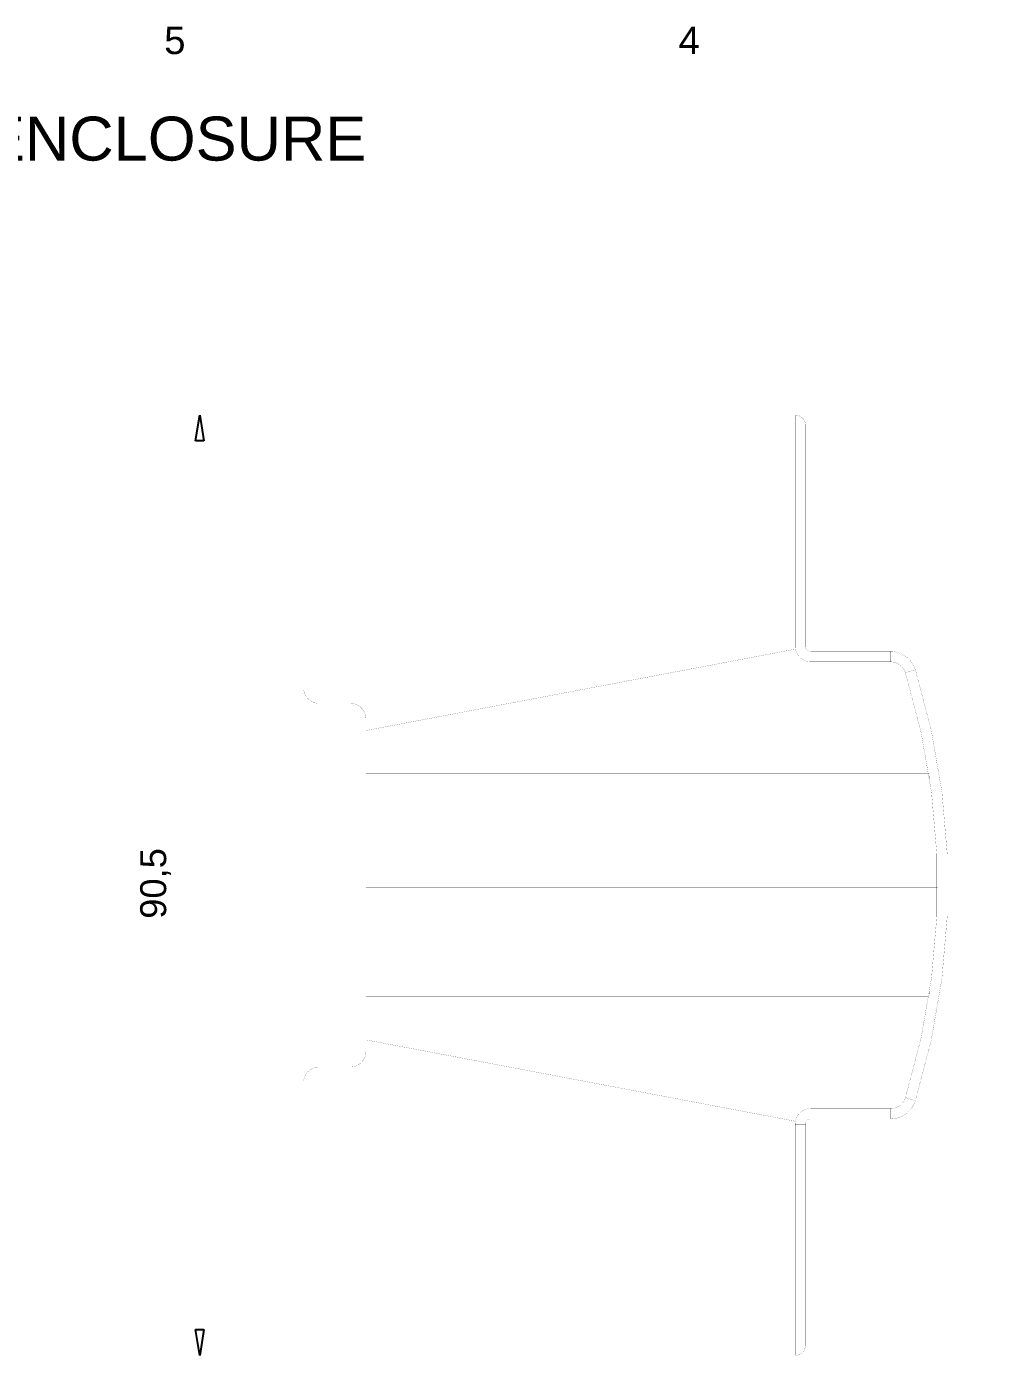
# Model space of a CAD drawing. Header units: inches. Extents: x 0 to 35.2, y -0.7 to 15.9.
# Drawn here: x 25.89 to 29.52, y 10.85 to 15.88 of the extents above; entities that cross this region are included whole.
import ezdxf

# ---------------------------------------------------------------- set-up
doc = ezdxf.new("R2010")
doc.units = ezdxf.units.IN
doc.header["$MEASUREMENT"] = 0
doc.layers.add('Board Outline', color=216, linetype='Continuous')
doc.layers.add('Dimensions', color=6, linetype='Continuous')
doc.styles.add('Arial', font='', dxfattribs={"height": 0.2})
doc.styles.get('Arial').set_extended_font_data('Arial')

msp = doc.modelspace()

# ---------------------------------------------------------------- linework, layer by layer
at = {"layer": 'Board Outline'}
for p, q in [((26.5304, 14.3107), (26.5462, 14.4091)), ((26.5462, 14.4091), (26.5619, 14.3107)), ((26.5619, 14.3107), (26.5304, 14.3107)), ((26.5462, 10.8456), (26.5304, 10.944)), ((26.5304, 10.944), (26.5619, 10.944)), ((26.5619, 10.944), (26.5462, 10.8456))]:
    msp.add_line(p, q, dxfattribs=at)
at = {"layer": 'Board Outline', "const_width": 0.0005}
for points in [[(26.5068, 14.4091), (26.9005, 14.4091)], [(26.5462, 10.8456), (26.5462, 14.4091)], [(26.5068, 10.8456), (26.9005, 10.8456)]]:
    msp.add_lwpolyline(points, dxfattribs=at)
at = {"layer": 'Board Outline', "const_width": 0.00025}
for points in [[(26.5067, 14.4091, 1), (26.5069, 14.4091, 1)], [(26.546, 14.4091, 1), (26.5463, 14.4091, 1)], [(26.9004, 14.4091, 1), (26.9006, 14.4091, 1)], [(26.5067, 10.8456, 1), (26.5069, 10.8456, 1)], [(26.546, 10.8456, 1), (26.5463, 10.8456, 1)], [(26.9004, 10.8456, 1), (26.9006, 10.8456, 1)]]:
    msp.add_lwpolyline(points, format="xyb", close=True, dxfattribs=at)
at = {"layer": 'Dimensions', "const_width": 0.0005}
for points in [[(27.387, 15.6102), (27.387, 15.8071)], [(29.3358, 15.6102), (29.3358, 15.8071)], [(11.9933, 15.6102), (34.9854, 15.6102)], [(26.9399, 14.4091), (28.8021, 14.4091)], [(26.9399, 14.3698), (26.9399, 14.4091)], [(28.8021, 14.3698), (28.8021, 14.4091)], [(26.9399, 14.3698), (28.8021, 14.3698)], [(26.9399, 13.3754), (26.9399, 14.3698)], [(28.8021, 13.5329), (28.8021, 14.3698)], [(28.8021, 14.3698), (28.8414, 14.3698)], [(28.8414, 13.5329), (28.8414, 14.3698)], [(27.1761, 13.2135), (28.8031, 13.5219)], [(28.8021, 13.5329), (28.8414, 13.5329)], [(28.8611, 13.4738), (28.8611, 13.5132)], [(28.8611, 13.5132), (29.1635, 13.5132)], [(29.1635, 13.4738), (29.1635, 13.5132)], [(28.8611, 13.4738), (29.1635, 13.4738)], [(29.2476, 13.466), (29.2478, 13.4656)], [(29.22, 13.4322), (29.2576, 13.4438)], [(26.9989, 13.3163), (27.117, 13.3163)], [(27.1761, 13.2135), (27.1761, 13.2573)], [(27.1761, 13.0506), (27.1761, 13.2135)], [(27.1761, 13.0506), (29.3084, 13.0506)], [(27.1761, 13.0309), (27.1761, 13.0506)], [(27.1761, 13.0309), (29.3099, 13.0309)], [(27.1761, 12.6372), (27.1761, 13.0309)], [(29.3099, 13.0309), (29.3099, 13.0407)], [(27.1761, 12.6372), (29.3414, 12.6372)], [(27.1761, 12.6175), (27.1761, 12.6372)], [(27.1761, 12.6175), (29.3414, 12.6175)], [(27.1761, 12.2238), (27.1761, 12.6175)], [(27.1761, 12.2238), (29.3099, 12.2238)], [(27.1761, 12.2041), (27.1761, 12.2238)], [(27.1761, 12.2041), (29.3084, 12.2041)], [(27.1761, 12.0412), (27.1761, 12.2041)], [(29.3099, 12.214), (29.3099, 12.2238)], [(27.1761, 11.9974), (27.1761, 12.0412)], [(27.1761, 12.0412), (28.8031, 11.7328)], [(26.9989, 11.9384), (27.117, 11.9384)], [(26.9399, 10.885), (26.9399, 11.8793)], [(29.22, 11.8225), (29.2576, 11.8109)], [(28.8611, 11.7415), (28.8611, 11.7809)], [(28.8611, 11.7809), (29.1635, 11.7809)], [(28.8611, 11.7415), (29.1635, 11.7415)], [(29.1635, 11.7415), (29.1635, 11.7809)], [(28.8021, 10.885), (28.8021, 11.7219)], [(28.8021, 11.7219), (28.8414, 11.7219)], [(28.8414, 10.885), (28.8414, 11.7219)], [(26.9399, 10.885), (28.8021, 10.885)], [(26.9399, 10.8456), (26.9399, 10.885)], [(28.8021, 10.885), (28.8414, 10.885)], [(28.8021, 10.8456), (28.8021, 10.885)], [(26.9399, 10.8456), (28.8021, 10.8456)]]:
    msp.add_lwpolyline(points, dxfattribs=at)
at = {"layer": 'Dimensions', "const_width": 0.00025}
for points in [[(27.3869, 15.8071, 1), (27.3871, 15.8071, 1)], [(29.3357, 15.8071, 1), (29.336, 15.8071, 1)], [(27.3869, 15.6102, 1), (27.3871, 15.6102, 1)], [(29.3357, 15.6102, 1), (29.336, 15.6102, 1)], [(26.9397, 14.4091, 1), (26.94, 14.4091, 1)], [(26.9397, 14.4091, 1), (26.94, 14.4091, 1)], [(28.8019, 14.4091, 1), (28.8022, 14.4091, 1)], [(28.8019, 14.4091, 1), (28.8022, 14.4091, 1)], [(28.8019, 14.4091, 1), (28.8022, 14.4091, 1)], [(26.9397, 14.3698, 1), (26.94, 14.3698, 1)], [(26.9397, 14.3698, 1), (26.94, 14.3698, 1)], [(26.9397, 14.3698, 1), (26.94, 14.3698, 1)], [(28.8019, 14.3698, 1), (28.8022, 14.3698, 1)], [(28.8019, 14.3698, 1), (28.8022, 14.3698, 1)], [(28.8019, 14.3698, 1), (28.8022, 14.3698, 1)], [(28.8019, 14.3698, 1), (28.8022, 14.3698, 1)], [(28.8413, 14.3698, 1), (28.8416, 14.3698, 1)], [(28.8413, 14.3698, 1), (28.8416, 14.3698, 1)], [(28.8413, 14.3698, 1), (28.8416, 14.3698, 1)], [(28.8019, 13.5329, 1), (28.8022, 13.5329, 1)], [(28.8019, 13.5329, 1), (28.8022, 13.5329, 1)], [(28.8019, 13.5329, 1), (28.8022, 13.5329, 1)], [(28.803, 13.5219, 1), (28.8032, 13.5219, 1)], [(28.803, 13.5219, 1), (28.8032, 13.5219, 1)], [(28.803, 13.5219, 1), (28.8032, 13.5219, 1)], [(28.8413, 13.5329, 1), (28.8416, 13.5329, 1)], [(28.8413, 13.5329, 1), (28.8416, 13.5329, 1)], [(28.8413, 13.5329, 1), (28.8416, 13.5329, 1)], [(28.861, 13.5132, 1), (28.8613, 13.5132, 1)], [(28.861, 13.5132, 1), (28.8613, 13.5132, 1)], [(28.861, 13.5132, 1), (28.8613, 13.5132, 1)], [(29.1634, 13.5132, 1), (29.1637, 13.5132, 1)], [(29.1634, 13.5132, 1), (29.1637, 13.5132, 1)], [(29.1634, 13.5132, 1), (29.1637, 13.5132, 1)], [(28.861, 13.4738, 1), (28.8613, 13.4738, 1)], [(28.861, 13.4738, 1), (28.8613, 13.4738, 1)], [(28.861, 13.4738, 1), (28.8613, 13.4738, 1)], [(29.1634, 13.4738, 1), (29.1637, 13.4738, 1)], [(29.1634, 13.4738, 1), (29.1637, 13.4738, 1)], [(29.1634, 13.4738, 1), (29.1637, 13.4738, 1)], [(29.2474, 13.466, 1), (29.2477, 13.466, 1)], [(29.2477, 13.4656, 1), (29.248, 13.4656, 1)], [(29.2477, 13.4656, 1), (29.248, 13.4656, 1)], [(29.2519, 13.4578, 1), (29.2522, 13.4578, 1)], [(29.2198, 13.4322, 1), (29.2201, 13.4322, 1)], [(29.2198, 13.4322, 1), (29.2201, 13.4322, 1)], [(29.2198, 13.4322, 1), (29.2201, 13.4322, 1)], [(29.2575, 13.4438, 1), (29.2577, 13.4438, 1)], [(29.2575, 13.4438, 1), (29.2577, 13.4438, 1)], [(29.2575, 13.4438, 1), (29.2577, 13.4438, 1)], [(26.9397, 13.3754, 1), (26.94, 13.3754, 1)], [(26.9397, 13.3754, 1), (26.94, 13.3754, 1)], [(26.9988, 13.3163, 1), (26.999, 13.3163, 1)], [(26.9988, 13.3163, 1), (26.999, 13.3163, 1)], [(27.1169, 13.3163, 1), (27.1172, 13.3163, 1)], [(27.1169, 13.3163, 1), (27.1172, 13.3163, 1)], [(27.176, 13.2573, 1), (27.1762, 13.2573, 1)], [(27.176, 13.2573, 1), (27.1762, 13.2573, 1)], [(27.176, 13.2135, 1), (27.1762, 13.2135, 1)], [(27.176, 13.2135, 1), (27.1762, 13.2135, 1)], [(27.176, 13.2135, 1), (27.1762, 13.2135, 1)], [(27.176, 13.0506, 1), (27.1762, 13.0506, 1)], [(27.176, 13.0506, 1), (27.1762, 13.0506, 1)], [(27.176, 13.0506, 1), (27.1762, 13.0506, 1)], [(29.3083, 13.0506, 1), (29.3085, 13.0506, 1)], [(27.176, 13.0309, 1), (27.1762, 13.0309, 1)], [(27.176, 13.0309, 1), (27.1762, 13.0309, 1)], [(27.176, 13.0309, 1), (27.1762, 13.0309, 1)], [(29.3098, 13.0407, 1), (29.3101, 13.0407, 1)], [(29.3098, 13.0309, 1), (29.3101, 13.0309, 1)], [(29.3098, 13.0309, 1), (29.3101, 13.0309, 1)], [(27.176, 12.6372, 1), (27.1762, 12.6372, 1)], [(27.176, 12.6372, 1), (27.1762, 12.6372, 1)], [(27.176, 12.6372, 1), (27.1762, 12.6372, 1)], [(27.176, 12.6175, 1), (27.1762, 12.6175, 1)], [(27.176, 12.6175, 1), (27.1762, 12.6175, 1)], [(27.176, 12.6175, 1), (27.1762, 12.6175, 1)], [(29.3413, 12.6372, 1), (29.3416, 12.6372, 1)], [(29.3413, 12.6175, 1), (29.3416, 12.6175, 1)], [(27.176, 12.2238, 1), (27.1762, 12.2238, 1)], [(27.176, 12.2238, 1), (27.1762, 12.2238, 1)], [(27.176, 12.2238, 1), (27.1762, 12.2238, 1)], [(27.176, 12.2041, 1), (27.1762, 12.2041, 1)], [(27.176, 12.2041, 1), (27.1762, 12.2041, 1)], [(27.176, 12.2041, 1), (27.1762, 12.2041, 1)], [(29.3083, 12.2041, 1), (29.3085, 12.2041, 1)], [(29.3098, 12.2238, 1), (29.3101, 12.2238, 1)], [(29.3098, 12.2238, 1), (29.3101, 12.2238, 1)], [(29.3098, 12.214, 1), (29.3101, 12.214, 1)], [(27.176, 12.0412, 1), (27.1762, 12.0412, 1)], [(27.176, 12.0412, 1), (27.1762, 12.0412, 1)], [(27.176, 12.0412, 1), (27.1762, 12.0412, 1)], [(27.176, 11.9974, 1), (27.1762, 11.9974, 1)], [(27.176, 11.9974, 1), (27.1762, 11.9974, 1)], [(26.9988, 11.9384, 1), (26.999, 11.9384, 1)], [(26.9988, 11.9384, 1), (26.999, 11.9384, 1)], [(27.1169, 11.9384, 1), (27.1172, 11.9384, 1)], [(27.1169, 11.9384, 1), (27.1172, 11.9384, 1)], [(26.9397, 11.8793, 1), (26.94, 11.8793, 1)], [(26.9397, 11.8793, 1), (26.94, 11.8793, 1)], [(29.2198, 11.8225, 1), (29.2201, 11.8225, 1)], [(29.2198, 11.8225, 1), (29.2201, 11.8225, 1)], [(29.2198, 11.8225, 1), (29.2201, 11.8225, 1)], [(29.2474, 11.7887, 1), (29.2477, 11.7887, 1)], [(29.2485, 11.7904, 1), (29.2487, 11.7904, 1)], [(29.2485, 11.7904, 1), (29.2487, 11.7904, 1)], [(29.2519, 11.7969, 1), (29.2522, 11.7969, 1)], [(29.2575, 11.8109, 1), (29.2577, 11.8109, 1)], [(29.2575, 11.8109, 1), (29.2577, 11.8109, 1)], [(29.2575, 11.8109, 1), (29.2577, 11.8109, 1)], [(28.861, 11.7809, 1), (28.8613, 11.7809, 1)], [(28.861, 11.7809, 1), (28.8613, 11.7809, 1)], [(28.861, 11.7809, 1), (28.8613, 11.7809, 1)], [(28.861, 11.7415, 1), (28.8613, 11.7415, 1)], [(28.861, 11.7415, 1), (28.8613, 11.7415, 1)], [(28.861, 11.7415, 1), (28.8613, 11.7415, 1)], [(29.1634, 11.7809, 1), (29.1637, 11.7809, 1)], [(29.1634, 11.7809, 1), (29.1637, 11.7809, 1)], [(29.1634, 11.7809, 1), (29.1637, 11.7809, 1)], [(29.1634, 11.7415, 1), (29.1637, 11.7415, 1)], [(29.1634, 11.7415, 1), (29.1637, 11.7415, 1)], [(29.1634, 11.7415, 1), (29.1637, 11.7415, 1)], [(28.8019, 11.7219, 1), (28.8022, 11.7219, 1)], [(28.8019, 11.7219, 1), (28.8022, 11.7219, 1)], [(28.8019, 11.7219, 1), (28.8022, 11.7219, 1)], [(28.803, 11.7328, 1), (28.8032, 11.7328, 1)], [(28.803, 11.7328, 1), (28.8032, 11.7328, 1)], [(28.803, 11.7328, 1), (28.8032, 11.7328, 1)], [(28.8413, 11.7219, 1), (28.8416, 11.7219, 1)], [(28.8413, 11.7219, 1), (28.8416, 11.7219, 1)], [(28.8413, 11.7219, 1), (28.8416, 11.7219, 1)], [(26.9397, 10.885, 1), (26.94, 10.885, 1)], [(26.9397, 10.885, 1), (26.94, 10.885, 1)], [(26.9397, 10.885, 1), (26.94, 10.885, 1)], [(28.8019, 10.885, 1), (28.8022, 10.885, 1)], [(28.8019, 10.885, 1), (28.8022, 10.885, 1)], [(28.8019, 10.885, 1), (28.8022, 10.885, 1)], [(28.8019, 10.885, 1), (28.8022, 10.885, 1)], [(28.8413, 10.885, 1), (28.8416, 10.885, 1)], [(28.8413, 10.885, 1), (28.8416, 10.885, 1)], [(28.8413, 10.885, 1), (28.8416, 10.885, 1)], [(26.9397, 10.8456, 1), (26.94, 10.8456, 1)], [(26.9397, 10.8456, 1), (26.94, 10.8456, 1)], [(28.8019, 10.8456, 1), (28.8022, 10.8456, 1)], [(28.8019, 10.8456, 1), (28.8022, 10.8456, 1)], [(28.8019, 10.8456, 1), (28.8022, 10.8456, 1)]]:
    msp.add_lwpolyline(points, format="xyb", close=True, dxfattribs=at)
at = {"layer": 'Dimensions', "const_width": 0.0005}
for points in [[(28.8021, 14.4091, -0.414214), (28.8414, 14.3698)], [(28.8031, 13.5219, -0.046866), (28.8021, 13.5329)], [(28.8611, 13.4738, -0.360352), (28.8031, 13.5219)], [(28.8611, 13.5132, -0.414214), (28.8414, 13.5329)], [(29.1635, 13.5132, -0.328945), (29.2576, 13.4438)], [(29.1635, 13.4738, -0.328945), (29.22, 13.4322)], [(29.2478, 13.4656, -0.022041), (29.252, 13.4578)], [(29.22, 13.4322, -0.150937), (29.22, 11.8225)], [(29.2576, 13.4438, -0.150937), (29.2576, 11.8109)], [(26.9989, 13.3163, -0.414214), (26.9399, 13.3754)], [(27.117, 13.3163, -0.414214), (27.1761, 13.2573)], [(27.1761, 11.9974, -0.414214), (27.117, 11.9384)], [(26.9399, 11.8793, -0.414214), (26.9989, 11.9384)], [(29.22, 11.8225, -0.328945), (29.1635, 11.7809)], [(29.2576, 11.8109, -0.328945), (29.1635, 11.7415)], [(29.2486, 11.7904, -0.006313), (29.2476, 11.7887)], [(29.252, 11.7969, -0.018127), (29.2486, 11.7904)], [(28.8031, 11.7328, -0.360352), (28.8611, 11.7809)], [(28.8414, 11.7219, -0.414214), (28.8611, 11.7415)], [(28.8021, 11.7219, -0.046866), (28.8031, 11.7328)], [(28.8414, 10.885, -0.414214), (28.8021, 10.8456)]]:
    msp.add_lwpolyline(points, format="xyb", dxfattribs=at)

# ---------------------------------------------------------------- texts
at = {"layer": 'Board Outline', "style": 'Arial'}
msp.add_text('BODY ENCLOSURE', height=0.166667, dxfattribs=at).set_placement((25.0043, 15.3733))
msp.add_text('90,5', height=0.09843, rotation=90, dxfattribs=at).set_placement((26.4193, 12.5001))
at = {"layer": 'Dimensions', "style": 'Arial'}
for s, p in [('5', (26.4116, 15.777)), ('4', (28.3604, 15.777))]:
    msp.add_text(s, height=0.1042, dxfattribs=at).set_placement(p)

doc.saveas('drawing.dxf')
